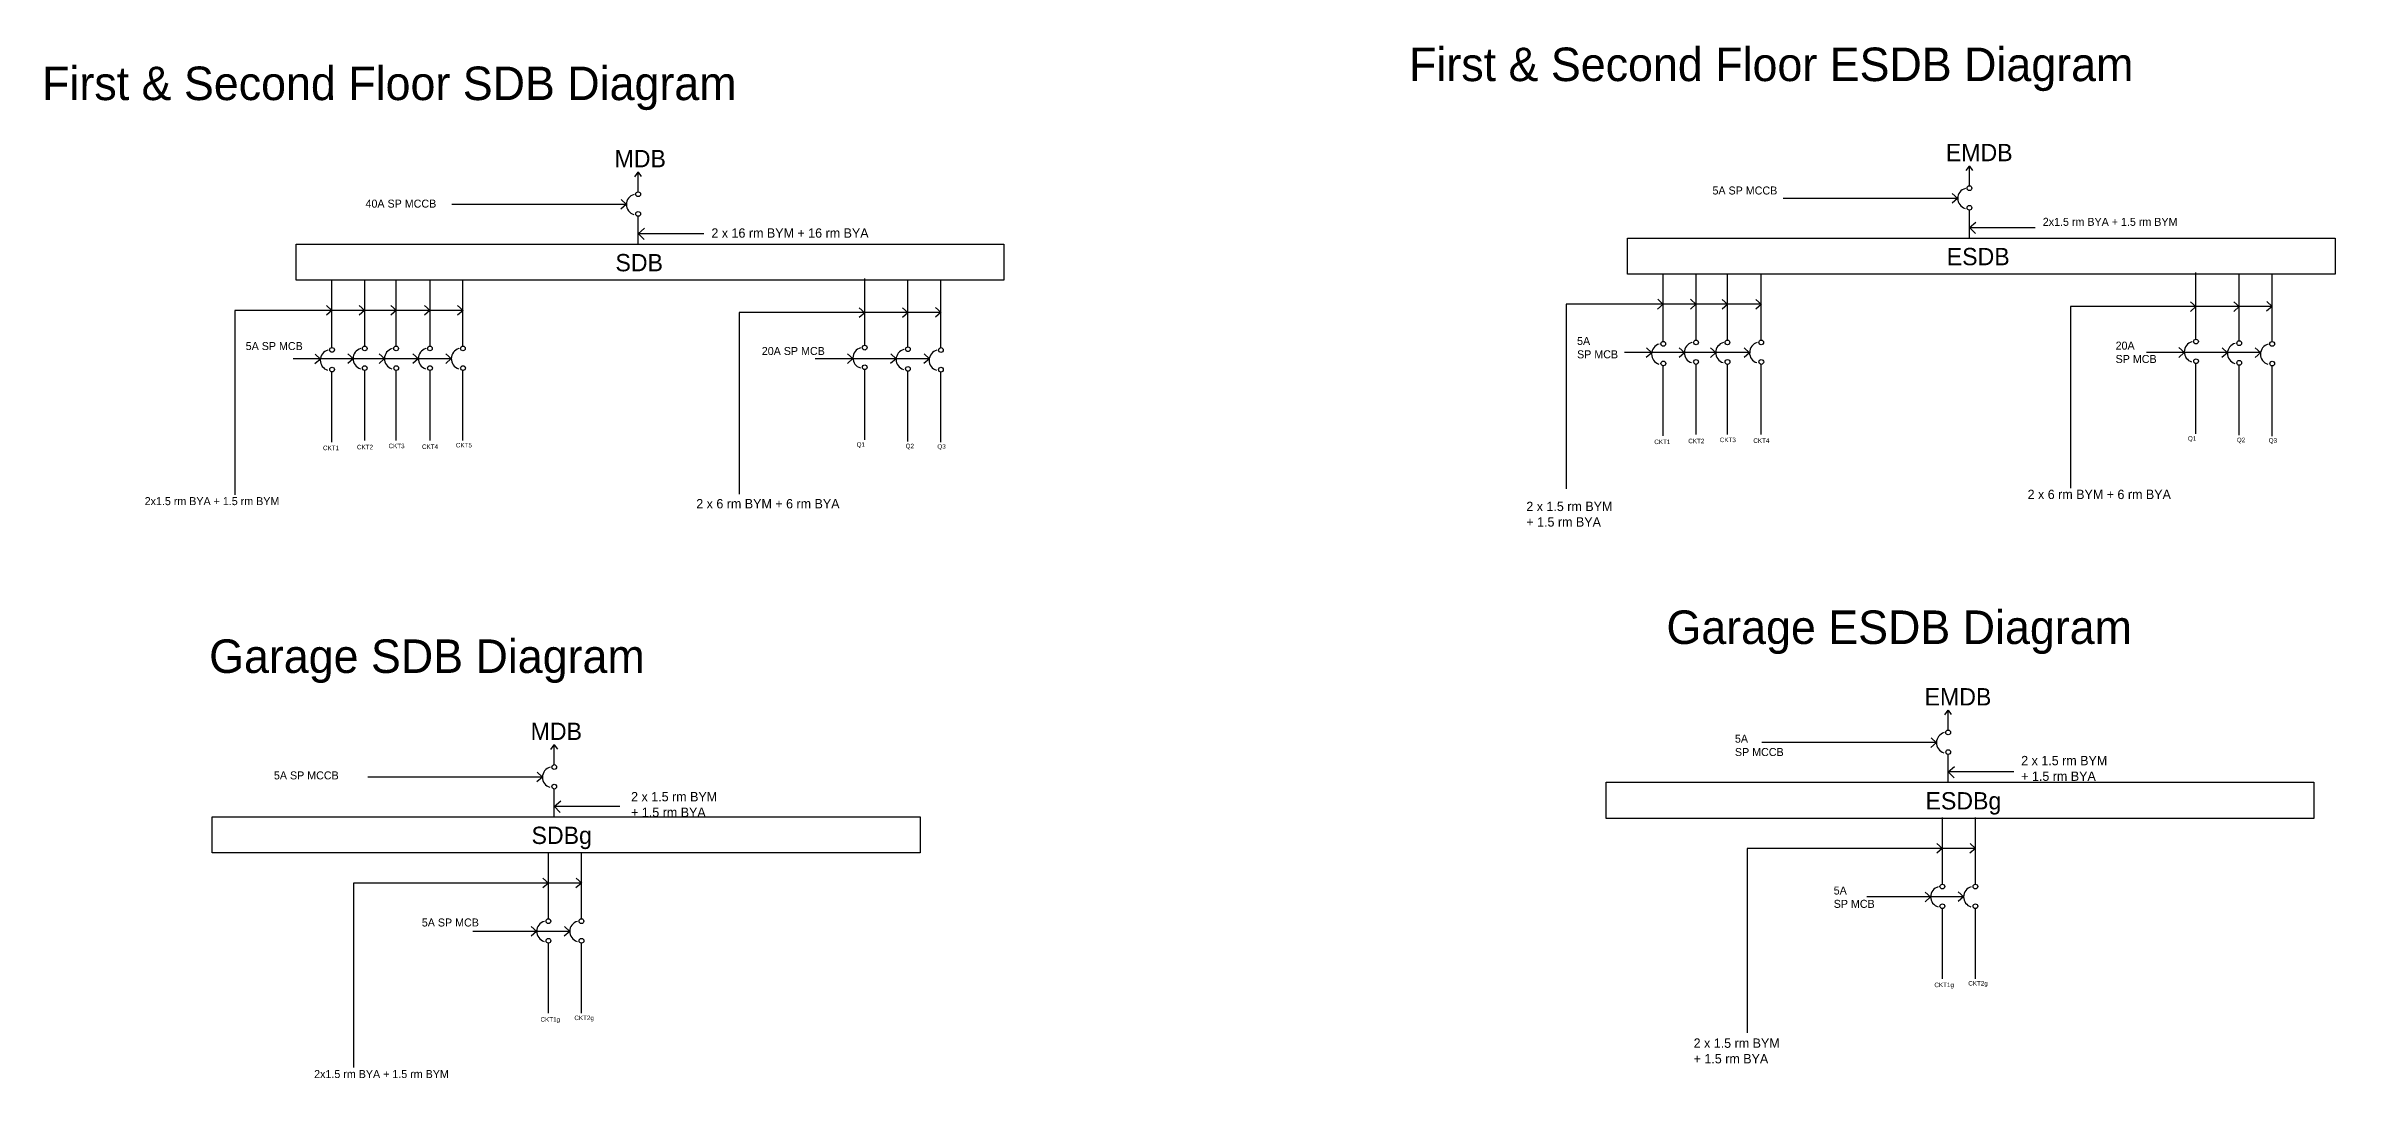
# Model space of a CAD drawing. Header units: inches. Extents: x -1380 to -106, y -233 to 422.
# Drawn here: x -430.1 to -105.6, y 266.1 to 412.3 of the extents above; entities that cross this region are included whole.
import ezdxf

# ---------------------------------------------------------------- set-up
doc = ezdxf.new("R2010")
doc.units = ezdxf.units.IN
doc.header["$MEASUREMENT"] = 0

msp = doc.modelspace()

# ---------------------------------------------------------------- linework, layer by layer
for p, q in [((-346.58, 393.81), (-346.12, 394.46)), ((-346.12, 394.46), (-345.67, 393.84)), ((-346.11, 391.65), (-346.11, 394.48)), ((-157.91, 394.67), (-157.45, 395.32)), ((-157.45, 395.32), (-157, 394.7)), ((-157.44, 392.51), (-157.44, 395.34)), ((-347.8, 389.87), (-372.53, 389.87)), ((-347.79, 389.87), (-348.56, 389.19)), ((-347.76, 389.85), (-348.54, 390.56)), ((-159.13, 390.73), (-183.86, 390.73)), ((-159.12, 390.73), (-159.89, 390.05)), ((-159.09, 390.71), (-159.88, 391.42)), ((-346.11, 384.27), (-346.11, 388.2)), ((-346.11, 385.73), (-345.2, 386.51)), ((-157.44, 385.13), (-157.44, 389.06)), ((-157.44, 386.59), (-156.53, 387.37)), ((-157.44, 386.61), (-156.59, 385.76)), ((-148.14, 386.58), (-157.42, 386.58)), ((-346.11, 385.75), (-345.26, 384.9)), ((-336.81, 385.72), (-346.09, 385.72)), ((-200.83, 370.47), (-200.83, 379.92)), ((-196.19, 370.68), (-196.19, 380.12)), ((-191.73, 370.68), (-191.73, 380.12)), ((-186.94, 370.68), (-186.94, 380.12)), ((-125.34, 370.79), (-125.34, 380.23)), ((-119.21, 370.57), (-119.21, 380.01)), ((-114.53, 370.46), (-114.53, 379.9)), ((-389.5, 369.61), (-389.5, 379.06)), ((-384.86, 369.82), (-384.86, 379.26)), ((-380.4, 369.82), (-380.4, 379.26)), ((-375.61, 369.82), (-375.61, 379.26)), ((-370.94, 369.82), (-370.94, 379.26)), ((-314.01, 369.93), (-314.01, 379.37)), ((-307.88, 369.71), (-307.88, 379.15)), ((-303.2, 369.6), (-303.2, 379.04)), ((-200.83, 375.73), (-201.61, 376.44)), ((-196.17, 375.73), (-196.96, 376.44)), ((-191.7, 375.72), (-192.49, 376.43)), ((-186.93, 375.72), (-187.72, 376.43)), ((-370.93, 374.88), (-403.26, 374.88)), ((-403.26, 374.88), (-403.26, 348.76)), ((-389.53, 374.88), (-390.3, 374.2)), ((-389.5, 374.87), (-390.28, 375.58)), ((-384.87, 374.88), (-385.65, 374.2)), ((-384.84, 374.87), (-385.63, 375.58)), ((-380.4, 374.87), (-381.17, 374.2)), ((-380.37, 374.86), (-381.16, 375.57)), ((-375.63, 374.87), (-376.4, 374.2)), ((-375.6, 374.86), (-376.38, 375.57)), ((-370.93, 374.87), (-371.71, 374.2)), ((-370.9, 374.86), (-371.69, 375.57)), ((-303.24, 374.56), (-331.8, 374.56)), ((-331.8, 374.56), (-331.8, 348.83)), ((-314.01, 374.55), (-314.78, 373.87)), ((-313.98, 374.53), (-314.77, 375.24)), ((-307.88, 374.55), (-308.65, 373.87)), ((-307.85, 374.53), (-308.63, 375.24)), ((-303.22, 374.58), (-303.99, 373.9)), ((-303.19, 374.56), (-303.98, 375.27)), ((-186.93, 375.74), (-214.59, 375.74)), ((-214.59, 375.74), (-214.59, 349.62)), ((-200.86, 375.74), (-201.63, 375.06)), ((-196.2, 375.74), (-196.98, 375.06)), ((-191.73, 375.73), (-192.51, 375.06)), ((-186.96, 375.73), (-187.73, 375.06)), ((-114.57, 375.42), (-143.13, 375.42)), ((-143.13, 375.42), (-143.13, 349.69)), ((-125.34, 375.41), (-126.12, 374.73)), ((-125.31, 375.39), (-126.1, 376.1)), ((-119.21, 375.41), (-119.98, 374.73)), ((-119.18, 375.39), (-119.97, 376.1)), ((-114.55, 375.44), (-115.33, 374.76)), ((-114.52, 375.42), (-115.31, 376.13)), ((-372.51, 368.03), (-395.01, 368.03)), ((-391.14, 367.99), (-391.91, 367.32)), ((-391.11, 367.98), (-391.9, 368.69)), ((-386.5, 368.02), (-387.27, 367.34)), ((-386.47, 368), (-387.26, 368.71)), ((-382.06, 368.04), (-382.83, 367.36)), ((-382.03, 368.02), (-382.82, 368.73)), ((-377.29, 368.02), (-378.06, 367.34)), ((-377.26, 368), (-378.04, 368.71)), ((-372.6, 368.04), (-373.38, 367.36)), ((-372.57, 368.02), (-373.36, 368.73)), ((-304.86, 368.03), (-321.03, 368.03)), ((-315.68, 368.04), (-316.45, 367.36)), ((-315.65, 368.03), (-316.43, 368.74)), ((-309.56, 368.01), (-310.33, 367.33)), ((-309.53, 368), (-310.31, 368.71)), ((-304.84, 368.03), (-305.61, 367.35)), ((-304.81, 368.01), (-305.6, 368.72)), ((-188.47, 368.89), (-206.34, 368.89)), ((-202.47, 368.85), (-203.24, 368.18)), ((-202.44, 368.84), (-203.23, 369.55)), ((-200.83, 357.09), (-200.83, 367.02)), ((-197.83, 368.88), (-198.6, 368.2)), ((-197.8, 368.86), (-198.59, 369.57)), ((-196.19, 357.3), (-196.19, 367.23)), ((-193.39, 368.9), (-194.16, 368.22)), ((-193.36, 368.88), (-194.15, 369.59)), ((-191.73, 357.3), (-191.73, 367.23)), ((-188.62, 368.88), (-189.39, 368.2)), ((-188.59, 368.86), (-189.38, 369.57)), ((-186.94, 357.3), (-186.94, 367.23)), ((-116.19, 368.89), (-132.36, 368.89)), ((-127.01, 368.9), (-127.78, 368.22)), ((-126.98, 368.89), (-127.76, 369.6)), ((-125.34, 357.41), (-125.34, 367.34)), ((-120.89, 368.87), (-121.66, 368.19)), ((-120.86, 368.86), (-121.65, 369.57)), ((-119.21, 357.19), (-119.21, 367.12)), ((-116.17, 368.89), (-116.94, 368.21)), ((-116.14, 368.87), (-116.93, 369.58)), ((-114.53, 357.08), (-114.53, 367.01)), ((-389.5, 356.23), (-389.5, 366.16)), ((-384.86, 356.44), (-384.86, 366.37)), ((-380.4, 356.44), (-380.4, 366.37)), ((-375.61, 356.44), (-375.61, 366.37)), ((-370.94, 356.44), (-370.94, 366.37)), ((-314.01, 356.55), (-314.01, 366.48)), ((-307.88, 356.33), (-307.88, 366.26)), ((-303.2, 356.22), (-303.2, 366.15)), ((-160.92, 317.6), (-160.46, 318.26)), ((-160.46, 318.26), (-160.01, 317.63)), ((-160.45, 315.44), (-160.45, 318.27)), ((-358.47, 312.71), (-358.01, 313.36)), ((-358.01, 313.36), (-357.56, 312.74)), ((-358, 310.55), (-358, 313.38)), ((-162.15, 313.66), (-186.87, 313.66)), ((-162.13, 313.66), (-162.9, 312.98)), ((-162.1, 313.64), (-162.89, 314.35)), ((-160.45, 308.06), (-160.45, 311.99)), ((-359.69, 308.77), (-384.42, 308.77)), ((-359.68, 308.76), (-360.45, 308.09)), ((-359.65, 308.75), (-360.43, 309.46)), ((-160.45, 309.52), (-159.54, 310.3)), ((-160.45, 309.54), (-159.6, 308.69)), ((-151.15, 309.51), (-160.43, 309.51)), ((-358, 303.17), (-358, 307.1)), ((-358, 304.63), (-357.08, 305.41)), ((-358, 304.65), (-357.15, 303.79)), ((-348.7, 304.62), (-357.97, 304.62)), ((-161.28, 293.61), (-161.28, 303.05)), ((-156.6, 293.61), (-156.6, 303.05)), ((-156.6, 298.67), (-188.93, 298.67)), ((-188.93, 298.67), (-188.93, 272.55)), ((-161.29, 298.66), (-162.06, 297.99)), ((-161.26, 298.65), (-162.05, 299.36)), ((-156.6, 298.66), (-157.37, 297.99)), ((-156.57, 298.65), (-157.36, 299.36)), ((-358.83, 288.72), (-358.83, 298.16)), ((-354.15, 288.72), (-354.15, 298.16)), ((-354.14, 293.78), (-386.47, 293.78)), ((-386.47, 293.78), (-386.47, 267.66)), ((-358.84, 293.77), (-359.61, 293.09)), ((-358.81, 293.76), (-359.6, 294.47)), ((-354.15, 293.77), (-354.92, 293.09)), ((-354.11, 293.76), (-354.9, 294.47)), ((-162.92, 291.79), (-163.71, 292.5)), ((-158.24, 291.81), (-159.03, 292.52)), ((-158.18, 291.82), (-172, 291.82)), ((-162.95, 291.81), (-163.72, 291.13)), ((-161.28, 280.23), (-161.28, 290.16)), ((-158.27, 291.83), (-159.04, 291.15)), ((-156.6, 280.23), (-156.6, 290.16)), ((-355.72, 286.93), (-369.55, 286.93)), ((-360.5, 286.91), (-361.27, 286.24)), ((-360.47, 286.9), (-361.26, 287.61)), ((-355.81, 286.94), (-356.59, 286.26)), ((-355.78, 286.92), (-356.57, 287.63)), ((-358.83, 275.34), (-358.83, 285.27)), ((-354.15, 275.34), (-354.15, 285.27))]:
    msp.add_line(p, q)
for points in [[(-394.57, 384.26), (-294.28, 384.26), (-294.28, 379.14), (-394.57, 379.14)], [(-205.9, 385.12), (-105.61, 385.12), (-105.61, 380), (-205.9, 380)], [(-208.91, 308.05), (-108.62, 308.05), (-108.62, 302.93), (-208.91, 302.93)], [(-406.46, 303.16), (-306.16, 303.16), (-306.16, 298.04), (-406.46, 298.04)]]:
    msp.add_lwpolyline(points, close=True)
for centre in [(-346.11, 391.32), (-157.44, 392.18), (-157.44, 389.4), (-346.11, 388.54), (-314.01, 369.6), (-200.83, 370.14), (-196.19, 370.34), (-191.74, 370.34), (-186.95, 370.34), (-125.34, 370.46), (-119.21, 370.23), (-114.54, 370.12), (-389.5, 369.28), (-389.49, 366.5), (-384.86, 369.48), (-384.86, 366.71), (-380.41, 369.48), (-380.4, 366.71), (-375.62, 369.48), (-375.61, 366.71), (-370.94, 369.48), (-370.93, 366.71), (-314, 366.82), (-307.88, 369.37), (-307.88, 366.59), (-303.2, 369.26), (-303.2, 366.48), (-200.82, 367.36), (-196.19, 367.57), (-191.73, 367.57), (-186.94, 367.57), (-125.33, 367.68), (-119.21, 367.45), (-114.53, 367.34), (-160.46, 315.11), (-160.45, 312.33), (-358, 310.21), (-358, 307.43), (-161.28, 293.28), (-156.6, 293.28), (-161.28, 290.5), (-156.6, 290.5), (-358.83, 288.38), (-358.82, 285.6), (-354.15, 288.38), (-354.14, 285.6)]:
    msp.add_circle(centre, 0.336)
for centre in [(-346.3, 389.86), (-157.63, 390.72), (-201.01, 368.68), (-196.38, 368.89), (-191.92, 368.89), (-187.13, 368.89), (-125.52, 369), (-119.4, 368.78), (-114.72, 368.67), (-389.68, 367.82), (-385.04, 368.03), (-380.59, 368.03), (-375.8, 368.03), (-371.12, 368.03), (-314.19, 368.14), (-308.07, 367.92), (-303.39, 367.81), (-160.64, 313.65), (-358.19, 308.76), (-161.46, 291.82), (-156.79, 291.82), (-359.01, 286.93), (-354.33, 286.93)]:
    msp.add_arc(centre, 1.48, 105.4546, 252.9524)

# ---------------------------------------------------------------- texts
at = {"attachment_point": 1}
for s, insert, char_height, width in [('First & Second Floor ESDB Diagram', (-236.86, 412.09), 4.7466, 353.4069), ('First & Second Floor SDB Diagram', (-430.58, 409.4), 4.7466, 353.4069), ('MDB', (-349.46, 397.59), 2.45, 150.4824), ('EMDB', (-160.79, 398.45), 2.45, 150.4824), ('40A SP MCCB', (-384.75, 390.56), 1.134, 84.4338), ('5A SP MCCB', (-193.86, 392.42), 1.134, 84.4338), ('{\\H1.167x;2 x 16 rm BYM + 16 rm BYA}', (-335.73, 386.49), 1.134, 84.4338), ('2x1.5 rm BYA + 1.5 rm BYM', (-147.05, 387.98), 1.134, 84.4338), ('SDB', (-349.33, 382.86), 2.45, 150.4824), ('ESDB', (-160.66, 383.72), 2.45, 150.4824), ('5A SP MCB ', (-401.73, 370.39), 1.134, 84.4338), ('5A\\PSP MCB ', (-213.05, 371.11), 1.134, 84.4338), ('20A\\PSP MCB ', (-136.73, 370.45), 1.134, 84.4338), ('20A SP MCB ', (-328.59, 369.69), 1.134, 84.4338), ('Q1', (-126.48, 357.06), 0.644, 11.0755), ('CKT1', (-390.77, 355.72), 0.644, 11.0755), ('CKT2', (-385.96, 355.84), 0.644, 11.0755), ('CKT3', (-381.49, 356), 0.644, 11.0755), ('CKT4', (-376.74, 355.89), 0.644, 11.0755), ('CKT5', (-371.94, 356.11), 0.644, 11.0755), ('Q1', (-315.15, 356.2), 0.644, 11.0755), ('Q2', (-308.21, 355.99), 0.644, 11.0755), ('Q3', (-303.71, 355.92), 0.644, 11.0755), ('CKT1', (-202.1, 356.58), 0.644, 11.0755), ('CKT2', (-197.29, 356.7), 0.644, 11.0755), ('CKT3', (-192.82, 356.86), 0.644, 11.0755), ('CKT4', (-188.07, 356.75), 0.644, 11.0755), ('Q2', (-119.55, 356.85), 0.644, 11.0755), ('Q3', (-115.04, 356.78), 0.644, 11.0755), ('2x1.5 rm BYA + 1.5 rm BYM', (-416.05, 348.43), 1.134, 84.4338), ('{\\H1.167x;2 x 6 rm BYM + 6 rm BYA }', (-337.88, 348.16), 1.134, 84.4338), ('{\\H1.167x;2 x 1.5 rm BYM \\P+ 1.5 rm BYA}', (-220.24, 347.78), 1.134, 84.4338), ('{\\H1.167x;2 x 6 rm BYM + 6 rm BYA }', (-149.2, 349.48), 1.134, 84.4338), ('Garage ESDB Diagram', (-200.38, 332.38), 4.7466, 353.4069), ('Garage SDB Diagram', (-406.91, 328.28), 4.7466, 353.4069), ('EMDB', (-163.8, 321.38), 2.45, 150.4824), ('MDB', (-361.35, 316.49), 2.45, 150.4824), ('5A\\PSP MCCB ', (-190.68, 314.79), 1.134, 84.4338), ('{\\H1.167x;2 x 1.5 rm BYM \\P+ 1.5 rm BYA}', (-150.11, 311.78), 1.134, 84.4338), ('5A SP MCCB', (-397.73, 309.59), 1.134, 84.4338), ('{\\H1.167x;2 x 1.5 rm BYM \\P+ 1.5 rm BYA}', (-347.11, 306.67), 1.134, 84.4338), ('ESDBg', (-163.67, 306.65), 2.45, 150.4824), ('SDBg', (-361.22, 301.76), 2.45, 150.4824), ('5A\\PSP MCB ', (-176.68, 293.29), 1.134, 84.4338), ('5A SP MCB ', (-376.77, 288.76), 1.134, 84.4338), ('CKT1g', (-162.41, 279.68), 0.644, 11.0755), ('CKT2g', (-157.61, 279.9), 0.644, 11.0755), ('CKT1g', (-359.95, 274.79), 0.644, 11.0755), ('CKT2g', (-355.15, 275.01), 0.644, 11.0755), ('{\\H1.167x;2 x 1.5 rm BYM \\P+ 1.5 rm BYA}', (-196.53, 271.77), 1.134, 84.4338), ('2x1.5 rm BYA + 1.5 rm BYM', (-392.03, 267.3), 1.134, 84.4338)]:
    msp.add_mtext(s, dxfattribs=dict(at, insert=insert, char_height=char_height, width=width))

doc.saveas('drawing.dxf')
